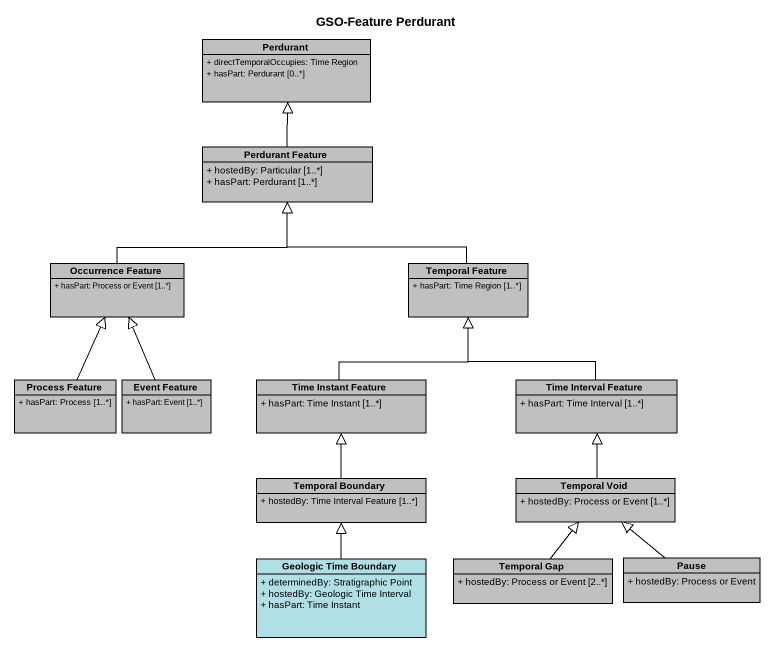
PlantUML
@startuml
title GSO-Feature Perdurant
hide circle
hide empty members
skinparam classAttributeIconSize 0
class Perdurant #C0C0C0 {
  + directTemporalOccupies: Time Region
  + hasPart: Perdurant [0..*]
}
class "Perdurant Feature" as Perdurant_Feature #C0C0C0 {
  + hostedBy: Particular [1..*]
  + hasPart: Perdurant [1..*]
}
class "Occurrence Feature" as Occurrence_Feature #C0C0C0 {
  + hasPart: Process or Event [1..*]
}
class "Temporal Feature" as Temporal_Feature #C0C0C0 {
  + hasPart: Time Region [1..*]
}
class "Process Feature" as Process_Feature #C0C0C0 {
  + hasPart: Process [1..*]
}
class "Event Feature" as Event_Feature #C0C0C0 {
  + hasPart: Event [1..*]
}
class "Time Instant Feature" as Time_Instant_Feature #C0C0C0 {
  + hasPart: Time Instant [1..*]
}
class "Time Interval Feature" as Time_Interval_Feature #C0C0C0 {
  + hasPart: Time Interval [1..*]
}
class "Temporal Boundary" as Temporal_Boundary #C0C0C0 {
  + hostedBy: Time Interval Feature [1..*]
}
class "Temporal Void" as Temporal_Void #C0C0C0 {
  + hostedBy: Process or Event [1..*]
}
class "Geologic Time Boundary" as Geologic_Time_Boundary #B0E0E6 {
  + determinedBy: Stratigraphic Point
  + hostedBy: Geologic Time Interval
  + hasPart: Time Instant
}
class "Temporal Gap" as Temporal_Gap #C0C0C0 {
  + hostedBy: Process or Event [2..*]
}
class Pause #C0C0C0 {
  + hostedBy: Process or Event
}
Perdurant_Feature -up-|> Perdurant
Occurrence_Feature -up-|> Perdurant_Feature
Temporal_Feature -up-|> Perdurant_Feature
Process_Feature -up-|> Occurrence_Feature
Event_Feature -up-|> Occurrence_Feature
Time_Instant_Feature -up-|> Temporal_Feature
Time_Interval_Feature -up-|> Temporal_Feature
Temporal_Boundary -up-|> Time_Instant_Feature
Temporal_Void -up-|> Time_Interval_Feature
Geologic_Time_Boundary -up-|> Temporal_Boundary
Temporal_Gap -up-|> Temporal_Void
Pause -up-|> Temporal_Void
@enduml
